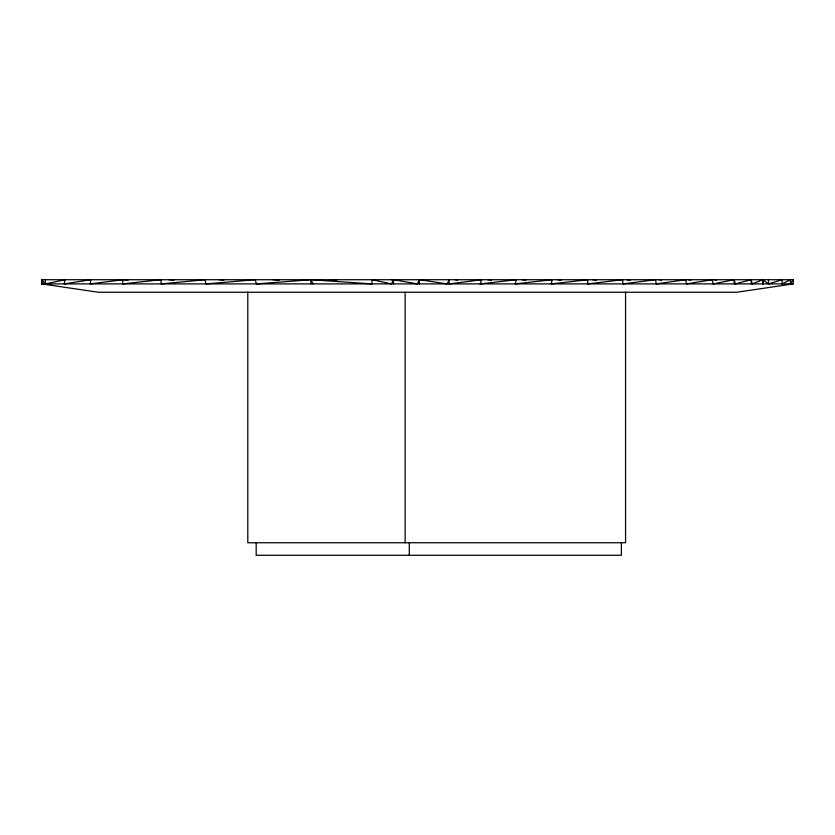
<?xml version="1.0" encoding="UTF-8"?>
<svg xmlns="http://www.w3.org/2000/svg" width="835" height="835" viewBox="0 0 835 835"><rect width="100%" height="100%" fill="white"/><g stroke="black" fill="none" stroke-linecap="round" stroke-linejoin="round"><path stroke-width="1.25" d="M793.25 279.725L793.25 283.9L736.762 292.25L98.353 292.25L41.75 283.9L41.75 279.725L793.25 279.725L790.421 283.9L790.484 279.725L781.957 283.9L782.228 279.725L768.471 283.9L762.762 279.725L752.22 283.9L751.229 279.725L735.311 283.9L734.216 279.725L713.226 283.9L712.172 279.725L686.6 283.9L685.723 279.725L656.185 283.9L655.621 279.725L622.847 283.9L622.68 279.725L587.558 283.9L587.84 279.725L551.309 283.9L552.06 279.725L515.153 283.9L516.354 279.725L480.125 283.9L481.701 279.725L449.084 283.9L449.084 279.725L447.216 283.9L419.4 279.725L417.375 283.9L393.483 279.725L391.469 283.9L372.055 279.725L372.055 283.9L310.829 279.725L256.502 283.9L255.145 279.725L205.817 283.9L205.18 279.725L161.113 283.9L161.071 279.725L122.547 283.9L122.943 279.725L128.047 280.205M41.886 283.9L41.75 279.725L45.424 283.9L65.036 279.725L64.222 283.9L90.9 279.725L90.222 283.9L122.943 279.725L120.417 280.163M41.75 283.9L793.25 283.9M391.197 279.725L397.585 280.142M330.316 279.725L336.808 280.163M272.742 279.725L279.214 280.184M218.801 279.725L223.926 280.122M168.785 279.725L173.972 280.163M557.394 279.725L561.224 280.184M522.094 279.725L525.883 280.184M592.61 279.725L596.378 280.184M487.682 279.725L491.46 280.205M626.782 279.725L630.519 280.205M455.075 279.725L457.622 280.069M658.992 279.725L661.477 280.069M688.364 279.725L690.879 280.122M714.092 279.725L716.566 280.184M313.052 283.9L310.829 279.725L310.829 283.9M763.451 283.9L762.762 279.725L762.762 283.9M768.471 279.725L768.471 283.9M751.229 279.725L751.229 283.9M734.216 279.725L734.216 283.9M625.572 292.25L625.572 542.75L247.797 542.75L247.797 292.25M621.376 542.75L621.376 555.275L256.178 555.275L256.178 542.75M419.4 279.725L419.4 283.9M409.296 542.75L409.296 555.275M405.142 292.25L405.142 542.75M393.483 279.725L393.483 283.9M45.424 279.725L45.424 283.9"/></g></svg>
